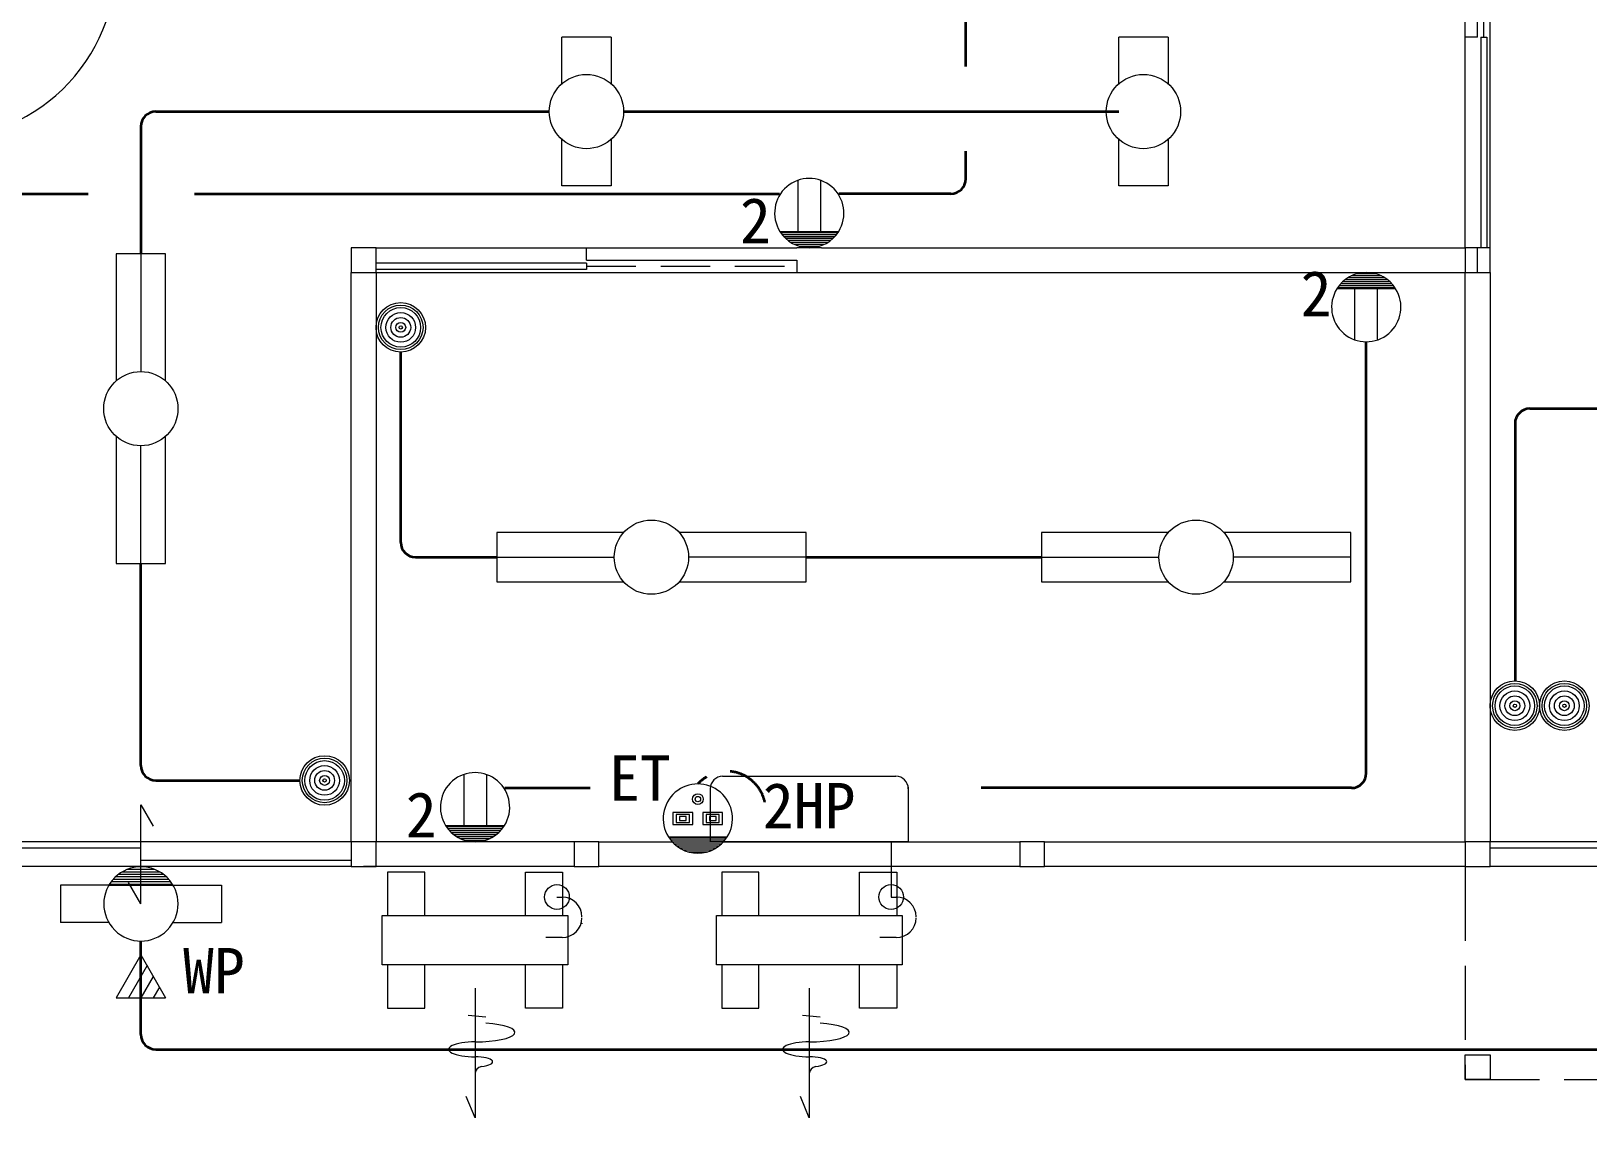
# Model space of a CAD drawing. Units: millimetres at full size, sheet at 1:100. Extents: x -20349 to 20251, y -13940 to 14060.
# Drawn here: x -10343 to -4055, y -8265 to -3875 of the extents above; entities that cross this region are included whole.
import ezdxf
from ezdxf.enums import TextEntityAlignment as Align

# ---------------------------------------------------------------- set-up
doc = ezdxf.new("R2010")
doc.units = ezdxf.units.MM
doc.header["$LTSCALE"] = 100
doc.linetypes.add('DASHED2', pattern=[3, 2, -1])
doc.linetypes.add('DASHED3', pattern=[4, 3, -1])
for name, color, linetype, lineweight in [('1-1', 7, 'Continuous', 18), ('1-2', 7, 'Continuous', 18), ('A-1', 2, 'Continuous', 9), ('A-3', 3, 'Continuous', 18), ('A-4', 4, 'Continuous', 9), ('A-5', 7, 'Continuous', 18), ('A-7', 6, 'Continuous', 35)]:
    doc.layers.add(name, color=color, linetype=linetype, lineweight=lineweight)
doc.styles.add('ＭＳ ゴシック', font='')
doc.styles.get('ＭＳ ゴシック').set_extended_font_data('MS Gothic')

msp = doc.modelspace()

# ---------------------------------------------------------------- linework, layer by layer
at = {"layer": '1-1', "color": 4, "lineweight": 9}
for p, q in [((-9900, -7000), (-9850, -7086.6)), ((-9900, -7400), (-9900, -7000)), ((-9050, -7150), (-10750, -7150)), ((-2750, -7150), (-4450, -7150)), ((-9050, -7250), (-10750, -7250)), ((-2750, -7250), (-4450, -7250)), ((-9900, -7400), (-9950, -7313.4)), ((-9900, -7606.6), (-9800, -7779.8)), ((-9875, -7649.9), (-9950, -7779.8)), ((-9850, -7693.2), (-9900, -7779.8)), ((-9825, -7736.5), (-9850, -7779.8))]:
    msp.add_line(p, q, dxfattribs=at)
at = {"layer": '1-1'}
for p, q in [((-8150, -7150), (-9000, -7150)), ((-8050, -7150), (-6350, -7150)), ((-6350, -7150), (-6350, -7250)), ((-6250, -7150), (-4550, -7150)), ((-4550, -7150), (-4550, -7250)), ((-9900, -7175), (-10750, -7175)), ((-9050, -7225), (-9900, -7225)), ((-6250, -7209.3), (-6250, -7207)), ((-3600, -7175), (-4450, -7175)), ((-4450, -7209.3), (-4450, -7207)), ((-8150, -7250), (-9000, -7250)), ((-6350, -7250), (-8050, -7250)), ((-6350, -7250), (-6250, -7250)), ((-4550, -7250), (-6250, -7250)), ((-4550, -7250), (-4450, -7250)), ((-4550, -8010), (-4450, -8010)), ((-4550, -8110), (-4550, -8010)), ((-4450, -8010), (-4450, -8110)), ((-4450, -8110), (-4550, -8110))]:
    msp.add_line(p, q, dxfattribs=at)
for points in [[(-8950, -7150), (-9050, -7150), (-9050, -7250), (-8950, -7250)], [(-8050, -7150), (-8150, -7150), (-8150, -7250), (-8050, -7250)], [(-8150, -7150), (-8150, -7250), (-8050, -7250), (-8050, -7150)]]:
    msp.add_lwpolyline(points, close=True, dxfattribs=at)
for points in [[(-6250, -7250), (-6250, -7150), (-6350, -7150)], [(-4450, -7250), (-4450, -7150), (-4550, -7150)]]:
    msp.add_lwpolyline(points, dxfattribs=at)
at = {"layer": '1-1', "linetype": 'DASHED3'}
msp.add_lwpolyline([(-4550, -7250), (-4550, -8110), (350, -8110)], dxfattribs=at)
at = {"layer": '1-1', "color": 4, "lineweight": 9}
msp.add_lwpolyline([(-9900, -7606.6), (-10000, -7779.8), (-9800, -7779.8)], dxfattribs=at)
at = {"layer": '1-2'}
for p, q in [((-4550, -3900), (-4550, -3050)), ((-4500, -3900), (-4550, -3900)), ((-4487.5, -3900), (-4487.5, -4750)), ((-4487.5, -3900), (-4462.5, -3900)), ((-4462.5, -3900), (-4462.5, -4750)), ((-8950, -4750), (-9050, -4750)), ((-8990.7, -4750), (-8993, -4750)), ((-8950, -4850), (-8950, -4750)), ((-8950, -4850), (-8950, -4750)), ((-8100, -4800), (-8100, -4750)), ((-8100, -4750), (-7250, -4750)), ((-7150, -4750), (-7250, -4750)), ((-7150, -4750), (-4550, -4750)), ((-4450, -4750), (-4550, -4750)), ((-4550, -4750), (-4550, -4850)), ((-4450, -4750), (-4550, -4750)), ((-4500, -4850), (-4500, -4750)), ((-4490.7, -4750), (-4493, -4750)), ((-4450, -4850), (-4450, -4750)), ((-4450, -4850), (-4450, -4750)), ((-8100, -4812.5), (-8950, -4812.5)), ((-8100, -4837.5), (-8950, -4837.5)), ((-8100, -4812.5), (-8100, -4837.5)), ((-9050, -4850), (-8950, -4850)), ((-9050, -4850), (-8950, -4850)), ((-9050, -7150), (-9050, -4850)), ((-8950, -4850), (-8950, -7150)), ((-7250, -4850), (-7150, -4850)), ((-7150, -4850), (-4550, -4850)), ((-4550, -4850), (-4450, -4850)), ((-4550, -4850), (-4450, -4850)), ((-4550, -7150), (-4550, -4850)), ((-4450, -4850), (-4450, -7150))]:
    msp.add_line(p, q, dxfattribs=at)
at = {"layer": '1-2', "color": 4, "linetype": 'DASHED2', "lineweight": 9}
for p, q in [((-4475, -3900), (-4475, -3050)), ((-8100, -4825), (-7250, -4825))]:
    msp.add_line(p, q, dxfattribs=at)
at = {"layer": '1-2', "color": 4, "lineweight": 9}
for p, q in [((-4450, -4750), (-4450, -3050)), ((-4550, -4750), (-4550, -3900)), ((-8950, -4750), (-8100, -4750)), ((-8950, -4850), (-7250, -4850))]:
    msp.add_line(p, q, dxfattribs=at)
at = {"layer": '1-2'}
for points in [[(-4500, -3900), (-4500, -3050), (-4450, -3050)], [(-8950, -4750), (-9050, -4750), (-9050, -4850)], [(-4450, -4750), (-4550, -4750), (-4550, -4850)], [(-8100, -4800), (-7250, -4800), (-7250, -4850)]]:
    msp.add_lwpolyline(points, dxfattribs=at)
at = {"layer": '1-2', "color": 4, "lineweight": 9}
msp.add_arc((-10710, -3600), 710, 270, 4.03826, dxfattribs=at)
at = {"layer": 'A-1'}
for p, q in [((-8200, -4088.2), (-8200, -3900)), ((-8000, -3900), (-8200, -3900)), ((-8000, -3900), (-8000, -4088.2)), ((-5950, -4088.2), (-5950, -3900)), ((-5750, -3900), (-5950, -3900)), ((-5750, -3900), (-5750, -4088.2)), ((-9800, -4775), (-10000, -4775)), ((-10000, -4775), (-10000, -5288.2)), ((-9800, -5288.2), (-9800, -4775)), ((-10000, -5511.8), (-10000, -6025)), ((-8462.5, -5900), (-8462.5, -6100)), ((-7949.3, -5900), (-8462.5, -5900)), ((-6262.5, -5900), (-6262.5, -6100)), ((-5749.3, -5900), (-6262.5, -5900)), ((-8462.5, -6100), (-7949.3, -6100)), ((-7725.7, -6100), (-7212.5, -6100)), ((-6262.5, -6100), (-5749.3, -6100)), ((-5525.7, -6100), (-5012.5, -6100)), ((-10028.9, -7325.4), (-10224.7, -7325.4)), ((-10224.7, -7325.4), (-10224.7, -7475.4)), ((-9770.9, -7325.4), (-9574.7, -7325.4)), ((-9574.7, -7325.4), (-9574.7, -7475.4)), ((-10028.9, -7475.4), (-10224.7, -7475.4)), ((-9770.9, -7475.4), (-9574.7, -7475.4))]:
    msp.add_line(p, q, dxfattribs=at)
at = {"layer": 'A-1', "color": 7, "lineweight": 18}
for p, q in [((-9900, -4775), (-9900, -5250)), ((-9900, -6025), (-9900, -5550)), ((-8462.5, -6000), (-7987.5, -6000)), ((-7212.5, -6000), (-7687.5, -6000)), ((-6262.5, -6000), (-5787.5, -6000)), ((-5012.5, -6000), (-5487.5, -6000)), ((-10028.9, -7325.4), (-10001.6, -7325.4)), ((-10001.6, -7325.4), (-9770.9, -7325.4))]:
    msp.add_line(p, q, dxfattribs=at)
at = {"layer": 'A-1', "color": 4}
for p, q in [((-10001.7, -7290.4), (-9797.8, -7290.4)), ((-9989.7, -7280.4), (-9809.7, -7280.4)), ((-9974.6, -7270.4), (-9824.9, -7270.4)), ((-9953.6, -7260.4), (-9845.9, -7260.4)), ((-10026.6, -7320.4), (-9772.9, -7320.4)), ((-10019.7, -7310.4), (-9779.7, -7310.4)), ((-10011.6, -7300.4), (-9787.9, -7300.4))]:
    msp.add_line(p, q, dxfattribs=at)
at = {"layer": 'A-1'}
for points in [[(-8000, -4311.8), (-8000, -4500), (-8200, -4500), (-8200, -4311.8)], [(-5750, -4311.8), (-5750, -4500), (-5950, -4500), (-5950, -4311.8)], [(-10000, -6025), (-9800, -6025), (-9800, -5511.8)], [(-7212.5, -6100), (-7212.5, -5900), (-7725.7, -5900)], [(-5012.5, -6100), (-5012.5, -5900), (-5525.7, -5900)]]:
    msp.add_lwpolyline(points, dxfattribs=at)
for centre in [(-8100, -4200), (-5850, -4200), (-9900, -5400), (-7837.5, -6000), (-5637.5, -6000)]:
    msp.add_circle(centre, 150, dxfattribs=at)
msp.add_arc((-9899.7, -7400.4), 150, 134.99997, 134.99982, dxfattribs=at)
at = {"layer": 'A-3'}
for p, q in [((-7550, -6885.1), (-6850, -6885.1)), ((-7600, -6931), (-7600, -7150)), ((-6869.2, -7150), (-6869.2, -7372.7)), ((-8903.3, -7272.1), (-8903.3, -7447.1)), ((-8346.7, -7447.1), (-8346.7, -7272.1)), ((-8346.7, -7272.1), (-8196.7, -7272.1)), ((-8196.7, -7272.1), (-8196.7, -7447.1)), ((-7553.3, -7272.1), (-7553.3, -7447.1)), ((-6846.7, -7272.1), (-6846.7, -7447.1)), ((-8219.2, -7372.7), (-8198.4, -7372.7)), ((-6869.2, -7372.7), (-6848.4, -7372.7)), ((-8925, -7447.1), (-8175, -7447.1)), ((-8175, -7447.1), (-8175, -7647.1)), ((-8118.4, -7477.7), (-8118.4, -7481.3)), ((-7575, -7447.1), (-6825, -7447.1)), ((-6825, -7447.1), (-6825, -7647.1)), ((-8198.4, -7536.3), (-8264.7, -7536.3)), ((-6848.4, -7536.3), (-6914.7, -7536.3)), ((-8903.3, -7647.1), (-8903.3, -7822.1)), ((-8196.7, -7647.1), (-8196.7, -7822.1)), ((-7553.3, -7647.1), (-7553.3, -7822.1)), ((-6846.7, -7647.1), (-6846.7, -7822.1)), ((-8524.1, -8057.4), (-8523.8, -8057.4)), ((-7174.1, -8057.4), (-7173.8, -8057.4))]:
    msp.add_line(p, q, dxfattribs=at)
at = {"layer": 'A-3', "color": 4, "lineweight": 9}
for p, q in [((-8506, -7857.5), (-8577.8, -7851)), ((-7156, -7857.5), (-7227.8, -7851))]:
    msp.add_line(p, q, dxfattribs=at)
at = {"layer": 'A-3'}
for points in [[(-6800, -6929.2), (-6800, -7150), (-7600, -7150)], [(-8753.3, -7447.1), (-8753.3, -7272.1), (-8903.3, -7272.1)], [(-7403.3, -7447.1), (-7403.3, -7272.1), (-7553.3, -7272.1)], [(-6996.7, -7447.1), (-6996.7, -7272.1), (-6846.7, -7272.1)], [(-8175, -7647.1), (-8925, -7647.1), (-8925, -7447.1)], [(-6825, -7647.1), (-7575, -7647.1), (-7575, -7447.1)], [(-8903.3, -7822.1), (-8753.3, -7822.1), (-8753.3, -7647.1)], [(-8196.7, -7822.1), (-8346.7, -7822.1), (-8346.7, -7647.1)], [(-7553.3, -7822.1), (-7403.3, -7822.1), (-7403.3, -7647.1)], [(-6846.7, -7822.1), (-6996.7, -7822.1), (-6996.7, -7647.1)]]:
    msp.add_lwpolyline(points, dxfattribs=at)
at = {"layer": 'A-3', "color": 4, "lineweight": 9}
for points in [[(-8550, -7740.2), (-8550, -8264.7), (-8585.9, -8178)], [(-7200, -7740.2), (-7200, -8264.7), (-7235.9, -8178)]]:
    msp.add_lwpolyline(points, dxfattribs=at)
at = {"layer": 'A-3'}
for centre in [(-8219.2, -7372.7), (-6869.2, -7372.7)]:
    msp.add_circle(centre, 50, dxfattribs=at)
for centre, radius, start, end in [((-7550, -6935.1), 50, 90, 180), ((-6850, -6935.1), 50, 0, 90), ((-8198.4, -7452.7), 80, 0, 90), ((-6848.4, -7452.7), 80, 0, 90), ((-8198.4, -7456.3), 80, 270, 0), ((-6848.4, -7456.3), 80, 270, 0)]:
    msp.add_arc(centre, radius, start, end, dxfattribs=at)
at = {"layer": 'A-3', "color": 4, "lineweight": 9}
for centre in [(-8520, -8087.1), (-7170, -8087.1)]:
    msp.add_arc(centre, 30, 97.8667, 180, dxfattribs=at)
for centre, major_axis, ratio, start_param, end_param in [((-8550, -7919.4), (161.2, 0), 0.238, 4.712389, 7.577401), ((-7200, -7919.4), (161.2, 0), 0.238, 4.712389, 7.577401), ((-8550, -7987.9), (-107.4, 0), 0.2809, 4.712389, 7.853982), ((-7200, -7987.9), (-107.4, 0), 0.2809, 4.712389, 7.853982), ((-8550, -8038.4), (71.1, 0), 0.2865, 5.084929, 7.853982), ((-7200, -8038.4), (71.1, 0), 0.2865, 5.084929, 7.853982)]:
    msp.add_ellipse(centre, major_axis=major_axis, ratio=ratio, start_param=start_param, end_param=end_param, dxfattribs=at)
at = {"layer": 'A-4', "color": 7, "lineweight": 18}
for p, q in [((-7245.6, -4477.7), (-7245.6, -4684.2)), ((-7154.4, -4477.7), (-7154.4, -4684.2)), ((-7318.8, -4684.2), (-7081.2, -4684.2)), ((-4831.2, -4915.8), (-5068.8, -4915.8)), ((-4995.6, -5122.3), (-4995.6, -4915.8)), ((-4904.4, -5122.3), (-4904.4, -4915.8)), ((-8595.6, -6877.7), (-8595.6, -7084.2)), ((-8504.4, -6877.7), (-8504.4, -7084.2)), ((-8668.8, -7084.2), (-8431.2, -7084.2)), ((-7768.9, -7129.9), (-7531.3, -7129.9))]:
    msp.add_line(p, q, dxfattribs=at)
at = {"layer": 'A-4'}
for p, q in [((-7316.3, -4688), (-7083.7, -4688)), ((-7310.6, -4696), (-7089.4, -4696)), ((-7303.9, -4704), (-7096.1, -4704)), ((-7296, -4712), (-7104, -4712)), ((-7286.7, -4720), (-7113.3, -4720)), ((-7275.5, -4728), (-7124.5, -4728)), ((-7261.3, -4736), (-7138.7, -4736)), ((-7240.9, -4744), (-7159.1, -4744)), ((-4839.4, -4904), (-5060.6, -4904)), ((-4846.1, -4896), (-5053.9, -4896)), ((-4854, -4888), (-5046, -4888)), ((-4863.3, -4880), (-5036.7, -4880)), ((-4874.5, -4872), (-5025.5, -4872)), ((-4888.7, -4864), (-5011.3, -4864)), ((-4909.1, -4856), (-4990.9, -4856)), ((-4833.7, -4912), (-5066.3, -4912)), ((-8666.3, -7088), (-8433.7, -7088)), ((-8660.6, -7096), (-8439.4, -7096)), ((-8653.9, -7104), (-8446.1, -7104)), ((-8646, -7112), (-8454, -7112)), ((-8636.7, -7120), (-8463.3, -7120)), ((-8625.5, -7128), (-8474.5, -7128)), ((-8611.3, -7136), (-8488.7, -7136)), ((-8590.9, -7144), (-8509.1, -7144)), ((-7766.4, -7133.7), (-7533.7, -7133.7)), ((-7760.6, -7141.7), (-7539.5, -7141.7)), ((-7753.9, -7149.7), (-7546.2, -7149.7)), ((-7746.1, -7157.7), (-7554, -7157.7)), ((-7736.8, -7165.7), (-7563.3, -7165.7)), ((-7725.6, -7173.7), (-7574.5, -7173.7)), ((-7711.3, -7181.7), (-7588.8, -7181.7)), ((-7691, -7189.7), (-7609.1, -7189.7))]:
    msp.add_line(p, q, dxfattribs=at)
at = {"layer": 'A-4', "color": 2}
for points in [[(-7750.8, -7079.9), (-7670.8, -7079.9), (-7670.8, -7031.9), (-7750.8, -7031.9)], [(-7737.5, -7071.9), (-7684.2, -7071.9), (-7684.2, -7039.9), (-7737.5, -7039.9)], [(-7629.3, -7079.9), (-7550.1, -7079.9), (-7550.1, -7031.9), (-7629.3, -7031.9)], [(-7616.1, -7071.9), (-7563.3, -7071.9), (-7563.3, -7039.9), (-7616.1, -7039.9)], [(-7724.2, -7063.9), (-7697.5, -7063.9), (-7697.5, -7047.9), (-7724.2, -7047.9)], [(-7602.9, -7063.9), (-7576.5, -7063.9), (-7576.5, -7047.9), (-7602.9, -7047.9)]]:
    msp.add_lwpolyline(points, close=True, dxfattribs=at)
for radius in [21.8, 10.9]:
    msp.add_circle((-7650, -6977.3), radius, dxfattribs=at)
for centre, start, end in [((-7200, -4610.1), 328.0536, 211.94655), ((-7200, -4610.1), 211.94655, 328.05345), ((-4950, -4989.9), 31.94655, 148.05345), ((-4950, -4989.9), 148.0536, 31.94655), ((-8550, -7010.1), 328.0536, 211.94655), ((-7650.1, -7055.9), 328.0536, 211.94655), ((-8550, -7010.1), 211.94655, 328.05345), ((-7650.1, -7055.9), 211.94655, 328.05345)]:
    msp.add_arc(centre, 140, start, end, dxfattribs=at)
at = {"layer": 'A-4', "color": 6, "linetype": 'DASHED2', "lineweight": 35}
msp.add_arc((-7533.8, -7022.4), 157.7, 11.89833, 137.48122, dxfattribs=at)
at = {"layer": 'A-5'}
for centre, radius in [((-8850.1, -5071.7), 100), ((-8850.1, -5071.7), 90), ((-8850.1, -5071.7), 80), ((-8850.1, -5071.7), 60), ((-8850.1, -5071.7), 40), ((-8850.1, -5071.7), 20), ((-8850.1, -5071.7), 6.66), ((-4349.8, -6600), 100), ((-4349.8, -6600), 90), ((-4349.8, -6600), 80), ((-4149.8, -6600), 100), ((-4149.8, -6600), 90), ((-4149.8, -6600), 80), ((-4349.8, -6600), 60), ((-4349.8, -6600), 40), ((-4349.8, -6600), 20), ((-4349.8, -6600), 6.66), ((-4149.8, -6600), 60), ((-4149.8, -6600), 40), ((-4149.8, -6600), 20), ((-4149.8, -6600), 6.66), ((-4149.5, -6600), 6.66), ((-9157.8, -6901.7), 100), ((-9157.8, -6901.7), 90), ((-9157.8, -6901.7), 80), ((-9157.8, -6901.7), 60), ((-9157.8, -6901.7), 40), ((-9157.8, -6901.7), 20), ((-9157.8, -6901.7), 6.66)]:
    msp.add_circle(centre, radius, dxfattribs=at)
at = {"layer": 'A-7'}
for p, q in [((-6567.8, -4018.1), (-6567.8, -2820.1)), ((-9840, -4200), (-8250, -4200)), ((-7950, -4200), (-5950, -4200)), ((-9900, -4260), (-9900, -4775)), ((-6567.8, -4472.2), (-6567.8, -4359.6)), ((-10472.2, -4532.2), (-10113.1, -4532.2)), ((-9683.4, -4532.2), (-7320.1, -4532.2)), ((-6627.8, -4532.2), (-7080.2, -4532.2)), ((-4950, -6872.2), (-4950, -5129.9)), ((-8850.1, -5940), (-8850.1, -5171.7)), ((-4289.1, -5400), (-2850, -5400)), ((-4349.1, -5460), (-4349.1, -6500)), ((-9900, -6841.7), (-9900, -6025)), ((-8790.1, -6000), (-8462.5, -6000)), ((-7212.5, -6000), (-6262.5, -6000)), ((-9840, -6901.7), (-9257.8, -6901.7)), ((-8430.2, -6932.2), (-8085, -6932.2)), ((-5010, -6932.2), (-6505.5, -6932.2)), ((-9899.7, -7928.2), (-9899.7, -7550.4)), ((-9839.7, -7988.2), (-3659.7, -7988.2))]:
    msp.add_line(p, q, dxfattribs=at)
for centre, start, end in [((-9840, -4260), 90, 180), ((-6627.8, -4472.2), 270, 0), ((-4289.1, -5460), 90, 180), ((-8790.1, -5940), 180, 270), ((-9840, -6841.7), 180, 270), ((-5010, -6872.2), 270, 0), ((-9839.7, -7928.2), 180, 270)]:
    msp.add_arc(centre, 60, start, end, dxfattribs=at)

# ---------------------------------------------------------------- texts
at = {"layer": 'A-1', "color": 4, "style": 'ＭＳ ゴシック'}
msp.add_text('WP', height=183.3, dxfattribs=at).set_placement((-9729.6, -7816.8), align=Align.BOTTOM_LEFT)
at = {"layer": 'A-3', "color": 4, "style": 'ＭＳ ゴシック'}
msp.add_text('2HP', height=183.3, dxfattribs=at).set_placement((-7387.5, -7150), align=Align.BOTTOM_LEFT)
at = {"layer": 'A-4', "style": 'ＭＳ ゴシック'}
for s, p in [('2', (-7480, -4787.1)), ('2', (-5215, -5081.8)), ('ET', (-8008.4, -7038.7)), ('2', (-8830, -7187.1))]:
    msp.add_text(s, height=183.3, dxfattribs=at).set_placement(p, align=Align.BOTTOM_LEFT)

doc.saveas('drawing.dxf')
